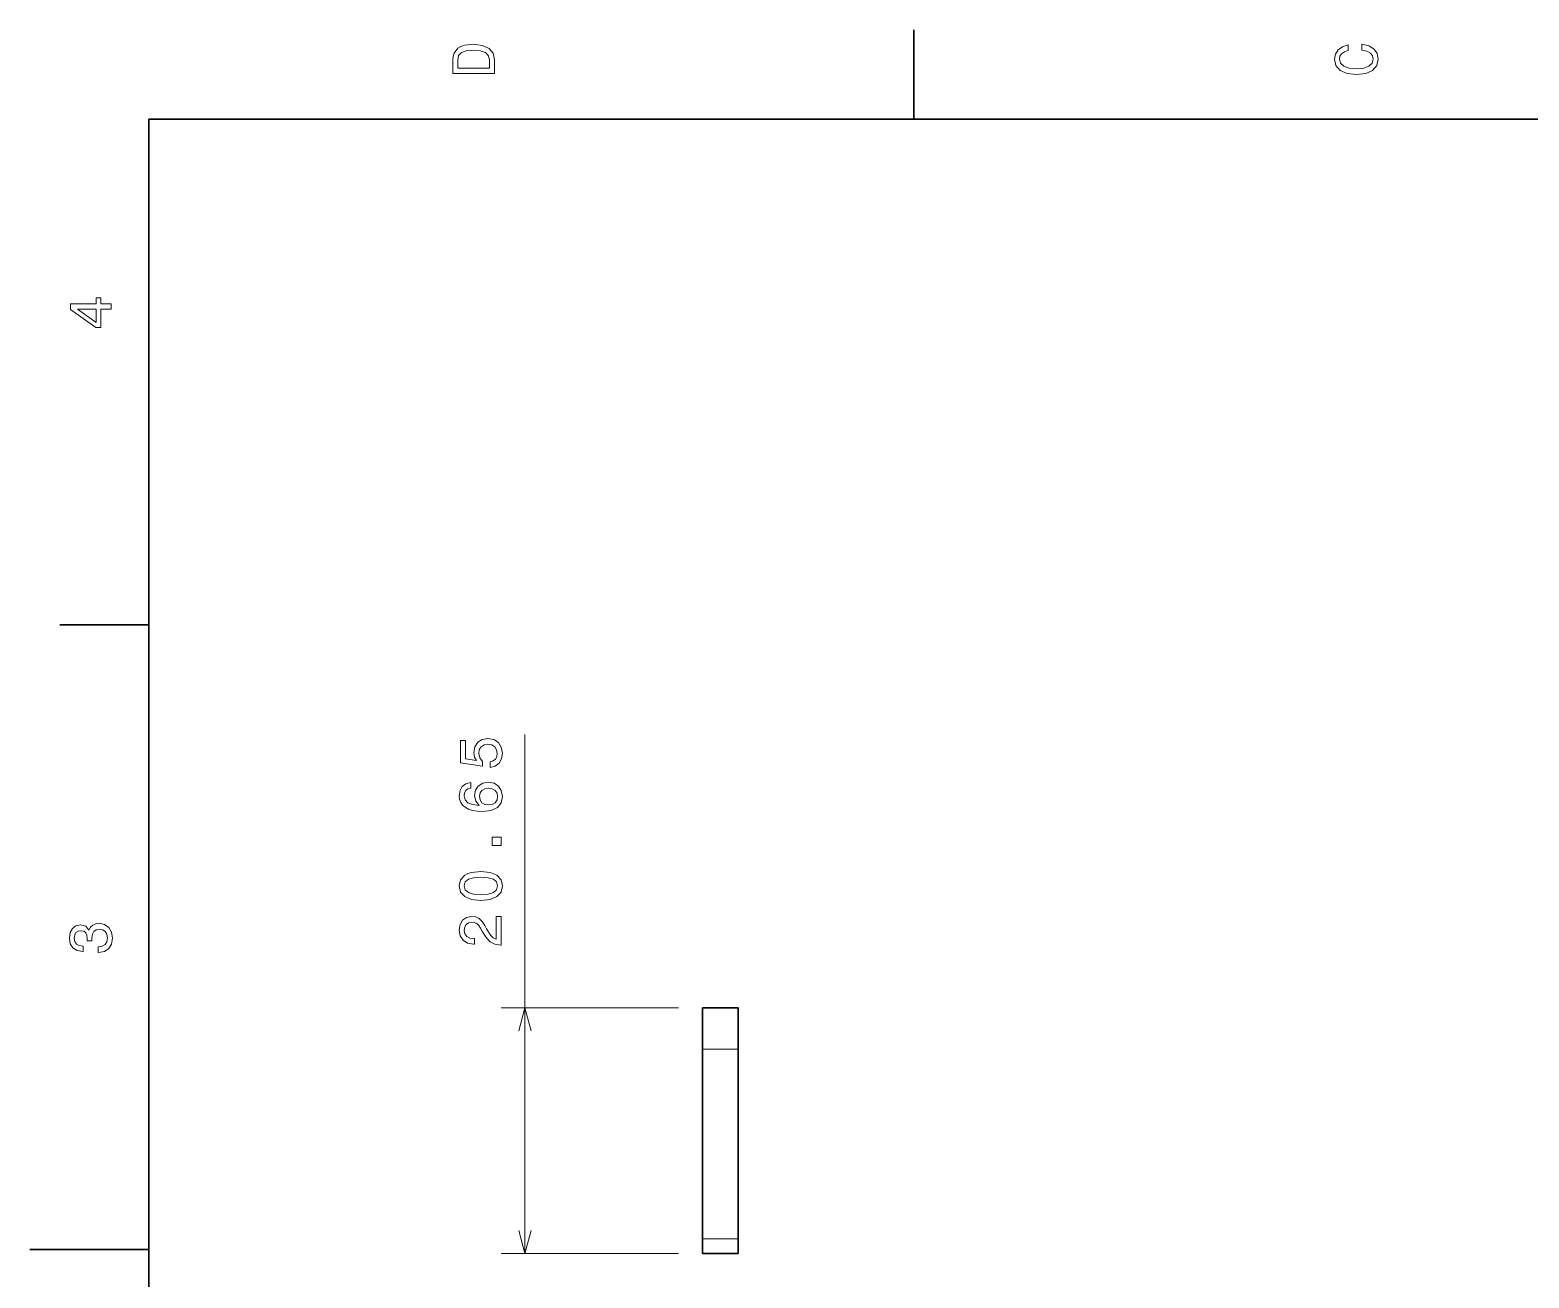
# Model space of a CAD drawing. Extents: x 0 to 297, y 0 to 210.
# Drawn here: x 0 to 126, y 102.6 to 207.5 of the extents above; entities that cross this region are included whole.
import ezdxf

# ---------------------------------------------------------------- set-up
doc = ezdxf.new("R2010")
doc.units = 0

msp = doc.modelspace()

# ---------------------------------------------------------------- linework, layer by layer
at = {"color": 7, "lineweight": 35, "ltscale": 0.1875}
for p, q in [((74.300003, 200), (74.300003, 207.5)), ((10, 157.5), (2.5, 157.5))]:
    msp.add_line(p, q, dxfattribs=at)
at = {"color": 7, "lineweight": 35}
for p, q in [((287, 200), (10, 200)), ((10, 200), (10, 10))]:
    msp.add_line(p, q, dxfattribs=at)
at = {"color": 7, "lineweight": 13}
msp.add_line((41.604031, 104.665352), (41.604031, 148.294464), dxfattribs=at)
at = {"color": 7, "lineweight": 13, "ltscale": 0.3729}
for p, q in [((54.520039, 125.314354), (39.604031, 125.314354)), ((54.520039, 104.665352), (39.604031, 104.665352))]:
    msp.add_line(p, q, dxfattribs=at)
at = {"color": 7, "lineweight": 35, "ltscale": 0.086963}
for p, q in [((56.520039, 121.835838), (56.520039, 125.314354)), ((59.520039, 121.835838), (59.520039, 125.314354))]:
    msp.add_line(p, q, dxfattribs=at)
at = {"color": 7, "lineweight": 35, "ltscale": 0.075}
for p, q in [((56.520039, 125.314354), (59.520039, 125.314354)), ((56.520039, 104.665352), (59.520039, 104.665352))]:
    msp.add_line(p, q, dxfattribs=at)
at = {"color": 7, "lineweight": 35, "ltscale": 0.206899}
for p, q in [((56.520039, 121.835838), (56.520039, 113.559875)), ((59.520039, 121.835838), (59.520039, 113.559875))]:
    msp.add_line(p, q, dxfattribs=at)
at = {"color": 7, "lineweight": 13, "ltscale": 0.075}
for p, q in [((56.520039, 121.835838), (59.520039, 121.835838)), ((56.520039, 105.918129), (59.520039, 105.918129))]:
    msp.add_line(p, q, dxfattribs=at)
at = {"color": 7, "lineweight": 35, "ltscale": 0.191044}
for p, q in [((56.520039, 113.559875), (56.520039, 105.918129)), ((59.520039, 113.559875), (59.520039, 105.918129))]:
    msp.add_line(p, q, dxfattribs=at)
at = {"color": 7, "lineweight": 35, "ltscale": 0.031319}
for p, q in [((56.520039, 105.918129), (56.520039, 104.665352)), ((59.520039, 105.918129), (59.520039, 104.665352))]:
    msp.add_line(p, q, dxfattribs=at)
at = {"color": 7, "lineweight": 35, "ltscale": 0.25}
msp.add_line((10, 105), (0, 105), dxfattribs=at)
at = {"color": 7, "lineweight": 13}
for points in [[(35.533215, 204.994965), (35.533215, 203.829971), (39.033215, 203.829971), (39.033215, 204.994965), (38.922264, 205.544678), (38.584366, 205.953171), (38.034657, 206.205338), (37.283215, 206.296112), (36.516644, 206.215424), (36.21405, 206.114563), (35.971977, 205.973343), (35.644165, 205.56485), (35.563473, 205.297562)], [(35.951801, 204.959656), (36.027451, 205.342941), (36.259438, 205.605194), (36.672985, 205.761536), (37.283215, 205.811966), (37.873272, 205.756485), (38.286816, 205.600143), (38.533936, 205.332855), (38.614628, 204.959656), (38.614628, 204.298996), (35.951801, 204.298996)], [(111.93206, 205.817017), (112.35569, 205.716141), (112.658287, 205.549713), (112.844887, 205.317734), (112.905403, 205.045395), (112.814629, 204.71759), (112.54229, 204.460388), (112.098488, 204.28891), (111.483215, 204.233429), (110.872986, 204.28891), (110.424141, 204.455338), (110.151802, 204.71254), (110.055984, 205.045395), (110.106415, 205.287476), (110.247627, 205.494247), (110.474571, 205.655624), (110.787247, 205.766571), (110.787247, 206.245682), (110.308144, 206.094391), (109.94503, 205.832138), (109.718086, 205.474075), (109.637398, 205.045395), (109.763474, 204.510818), (110.116501, 204.10231), (110.696472, 203.840057), (111.483215, 203.749283), (112.269958, 203.840057), (112.84993, 204.10231), (113.208, 204.510818), (113.329041, 205.045395), (113.233215, 205.51442), (112.965927, 205.892654), (112.527161, 206.159943), (111.93206, 206.301163)], [(6.833213, 184.02739), (6.833213, 184.481277), (5.965778, 184.481277), (5.965778, 184.98056), (5.56232, 184.98056), (5.56232, 184.481277), (3.408862, 184.481277), (3.408862, 184.022339), (5.521974, 182.489197), (5.965778, 182.489197), (5.965778, 184.02739)], [(5.56232, 182.912827), (3.993876, 184.02739), (5.56232, 184.02739)], [(38.691208, 145.525742), (39.104752, 145.636688), (39.427517, 145.883804), (39.62925, 146.246918), (39.704895, 146.710892), (39.614117, 147.220261), (39.366997, 147.618683), (38.973625, 147.870834), (38.469307, 147.96666), (38.000282, 147.88092), (37.63213, 147.638855), (37.395096, 147.260605), (37.309361, 146.771423), (37.369881, 146.393173), (37.536308, 146.100662), (36.593224, 146.241882), (36.593224, 147.775024), (36.17968, 147.775024), (36.17968, 145.903976), (38.035587, 145.626602), (38.035587, 146.03006), (37.798553, 146.322571), (37.712822, 146.69577), (37.768295, 147.018524), (37.92968, 147.265656), (38.176796, 147.421997), (38.494522, 147.477463), (38.812244, 147.421997), (39.059364, 147.260605), (39.215702, 147.013489), (39.271179, 146.69577), (39.235874, 146.428467), (39.119881, 146.22171), (38.938324, 146.070404), (38.691208, 145.994751)], [(37.047115, 144.250809), (36.638611, 144.154984), (36.336018, 143.93309), (36.144375, 143.590149), (36.078815, 143.146347), (36.114117, 142.848785), (36.209938, 142.591583), (36.36628, 142.364639), (36.588181, 142.173004), (36.865559, 142.021698), (37.203453, 141.910751), (37.601868, 141.840149), (38.050716, 141.819977), (38.766853, 141.900665), (39.286308, 142.147781), (39.598988, 142.546204), (39.704895, 143.090866), (39.614117, 143.580063), (39.377083, 143.953262), (39.003887, 144.195328), (38.529823, 144.281067), (38.050716, 144.195328), (37.68256, 143.963348), (37.450573, 143.60527), (37.369881, 143.161469), (37.470745, 142.682373), (37.758209, 142.324295), (37.203453, 142.399948), (36.805038, 142.561325), (36.568008, 142.808441), (36.487316, 143.151382), (36.52766, 143.403549), (36.633568, 143.595184), (36.810081, 143.721268), (37.047115, 143.786835)], [(38.534866, 143.79187), (38.852592, 143.736404), (39.094666, 143.595184), (39.25605, 143.36824), (39.30648, 143.085815), (39.25605, 142.788269), (39.099709, 142.561325), (38.857635, 142.41507), (38.539909, 142.36969), (38.22723, 142.42012), (37.990196, 142.561325), (37.838902, 142.79332), (37.783424, 143.106003), (37.838902, 143.378326), (37.985153, 143.595184), (38.222187, 143.736404)], [(39.604031, 138.956421), (39.604031, 139.65239), (38.852592, 139.65239), (38.852592, 138.956421)], [(37.894379, 134.352966), (38.686165, 134.428619), (39.251007, 134.665649), (39.593945, 135.043884), (39.704895, 135.56839), (39.593945, 136.087845), (39.251007, 136.46608), (38.686165, 136.698074), (37.894379, 136.778763), (37.107632, 136.698074), (36.794952, 136.602249), (36.537746, 136.46608), (36.194809, 136.087845), (36.078815, 135.56839), (36.194809, 135.043884), (36.542793, 134.665649), (37.107632, 134.428619)], [(37.894379, 134.837128), (37.284145, 134.877472), (36.845387, 135.00354), (36.588181, 135.230499), (36.497402, 135.56839), (36.588181, 135.901245), (36.845387, 136.128189), (37.284145, 136.254272), (37.894379, 136.294617), (38.509651, 136.254272), (38.94841, 136.128189), (39.205616, 135.901245), (39.291351, 135.56839), (39.205616, 135.230499), (38.94841, 135.00354), (38.509651, 134.877472)], [(5.73379, 129.979111), (5.769093, 129.979111), (6.253242, 130.059799), (6.616354, 130.296829), (6.848343, 130.670029), (6.934078, 131.164276), (6.848343, 131.688766), (6.626441, 132.082138), (6.273415, 132.334305), (5.819525, 132.425079), (5.521974, 132.384735), (5.279899, 132.273788), (5.0933, 132.092224), (4.957133, 131.850143), (4.684798, 132.177963), (4.251081, 132.293961), (3.857709, 132.218307), (3.560158, 132.00145), (3.373559, 131.648422), (3.307997, 131.164276), (3.388689, 130.710388), (3.610591, 130.362396), (3.963617, 130.135452), (4.432637, 130.059799), (4.46794, 130.059799), (4.46794, 130.508652), (4.145173, 130.548996), (3.913184, 130.680115), (3.771974, 130.891937), (3.721542, 131.189484), (3.761888, 131.451736), (3.867795, 131.643372), (4.039265, 131.759369), (4.271254, 131.804764), (4.518372, 131.759369), (4.684798, 131.638336), (4.785663, 131.426514), (4.815922, 131.139053), (4.810879, 130.942368), (5.209294, 130.942368), (5.199208, 131.189484), (5.244596, 131.507217), (5.365634, 131.744247), (5.56232, 131.885452), (5.819525, 131.935883), (6.112032, 131.880417), (6.328891, 131.734161), (6.465058, 131.502167), (6.510447, 131.194534), (6.460014, 130.876801), (6.308718, 130.644821), (6.066643, 130.498566), (5.73379, 130.443085)], [(39.604031, 130.601822), (39.604031, 133.007431), (39.170311, 133.007431), (39.170311, 131.10614), (38.933281, 131.212051), (38.736595, 131.3936), (38.378525, 131.9534), (38.22723, 132.250946), (38.010368, 132.583801), (37.758209, 132.820831), (37.460659, 132.957001), (37.122761, 133.007431), (36.699131, 132.921707), (36.36628, 132.684677), (36.154465, 132.321564), (36.078815, 131.852539), (36.164551, 131.368393), (36.401581, 131.000229), (36.779823, 130.763199), (37.279102, 130.68251), (37.349709, 130.68251), (37.349709, 131.141449), (37.309361, 131.141449), (36.966423, 131.186829), (36.71426, 131.322998), (36.552879, 131.539856), (36.497402, 131.827316), (36.547836, 132.119827), (36.673916, 132.336685), (36.870602, 132.477905), (37.117718, 132.528336), (37.349709, 132.493027), (37.546394, 132.397202), (37.717865, 132.235825), (37.86916, 132.013916), (38.030544, 131.71637), (38.343224, 131.222137), (38.676079, 130.874146), (39.079536, 130.667374), (39.588902, 130.601822)]]:
    msp.add_lwpolyline(points, close=True, dxfattribs=at)
for points in [[(42.121666, 123.382507), (41.604031, 125.314354), (41.086395, 123.382507)], [(41.086395, 106.597206), (41.604031, 104.665352), (42.121666, 106.597206)]]:
    msp.add_lwpolyline(points, dxfattribs=at)

doc.saveas('drawing.dxf')
